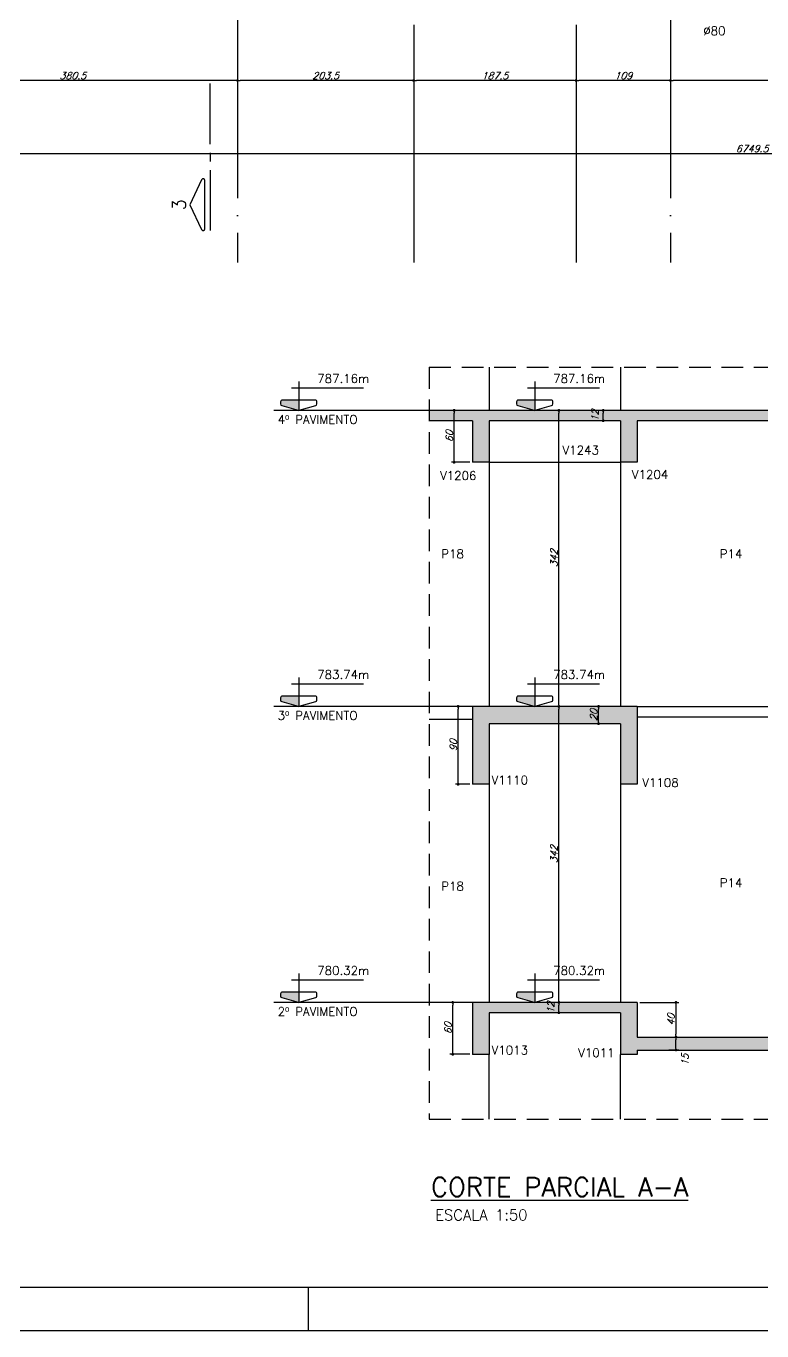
# Model space of a CAD drawing. Extents: x -4723 to 4922, y -2048 to 2452.
# Drawn here: x -954 to -104, y -2048 to -541 of the extents above; entities that cross this region are included whole.
import ezdxf
from ezdxf.enums import TextEntityAlignment as Align

# ---------------------------------------------------------------- set-up
doc = ezdxf.new("R2010")
doc.units = 0
doc.header["$LTSCALE"] = 50
doc.header["$MEASUREMENT"] = 0
doc.linetypes.add('DASHED', pattern=[0.75, 0.5, -0.25])
doc.linetypes.add('EIXO', pattern=[6.8, 6, -0.4, 0, -0.4])
doc.layers.get('0').update_dxf_attribs({"linetype": 'CONTINUOUS'})
doc.layers.get('DEFPOINTS').update_dxf_attribs({"linetype": 'CONTINUOUS'})
for name, color, linetype in [('AR-TEXTO_REGUA 120_1-200', 4, 'CONTINUOUS'), ('F-AUX-RED', 1, 'CONTINUOUS'), ('F-CORTE', 4, 'CONTINUOUS'), ('F-CORTE-INDICAÇÃO', 4, 'CONTINUOUS'), ('F-COTAS', 106, 'CONTINUOUS'), ('F-EIXO', 12, 'EIXO'), ('F-MARGEM', 1, 'CONTINUOUS'), ('F-NÍVEL-VISTA', 2, 'CONTINUOUS'), ('F-PILARES-DIM', 172, 'CONTINUOUS'), ('F-SOLIDO', 71, 'CONTINUOUS'), ('F-TEXTO', 6, 'CONTINUOUS'), ('F-TEXTO-YELLOW', 2, 'CONTINUOUS'), ('F-VISTA', 2, 'CONTINUOUS')]:
    doc.layers.add(name, color=color, linetype=linetype)
doc.styles.add('CP-TEXT-INCL', font='simplex.shx', dxfattribs={"oblique": 20})
doc.styles.add('MCP', font='simplex.shx')
doc.styles.add('REGUA-120-esc1_200', font='simplex.shx', dxfattribs={"height": 0.6})
doc.styles.add('ROMANS', font='simplex.shx')
doc.dimstyles.new('CP-COTAS-50', dxfattribs={"dimscale": 0.64, "dimtxt": 12.5, "dimasz": 5, "dimexe": 5, "dimexo": 5, "dimgap": 2.5, "dimtad": 1, "dimdec": 1, "dimdsep": 46, "dimtxsty": 'CP-TEXT-INCL', "dimblk1": 'DOT', "dimblk2": 'DOT', "dimsah": 1, "dimcen": 9, "dimclrd": 256, "dimclre": 256, "dimclrt": 256, "dimadec": 0, "dimazin": 0, "dimtfac": 1, "dimtdec": 1, "dimtmove": 2, "dimatfit": 3, "dimldrblk": 'DOT', "dimfxl": 0, "dimtolj": 1, "dimarcsym": 0})

# ---------------------------------------------------------------- blocks, each defined once
blk = doc.blocks.new('*U11')
at = {"layer": 'F-CORTE-INDICAÇÃO'}
for p, q in [((-100, 0), (-170, 0)), ((-80, 0), (-90, 0)), ((-70, 0), (0, 0))]:
    blk.add_line(p, q, dxfattribs=at)
blk.add_lwpolyline([(-112, 6, 0.802585), (-111.2, 9.8), (-140, 23.3), (-168.8, 9.8, 0.802585), (-168, 6)], format="xyb", close=True, dxfattribs=at)
at = {"layer": 'F-CORTE-INDICAÇÃO', "style": 'ROMANS'}
blk.add_attdef('CORTE', text='', height=15, dxfattribs=at).set_placement((-140, 35.8), align=Align.MIDDLE_CENTER)
at = {"layer": 'F-CORTE-INDICAÇÃO', "color": 2, "style": 'ROMANS'}
blk.add_attdef('FOLHA', text='', height=12, dxfattribs=at).set_placement((-140, -10), align=Align.MIDDLE_CENTER)
blk = doc.blocks.new('*U160')
at = {"layer": 'F-EIXO'}
blk.add_line((0, 0), (0, -2755), dxfattribs=at)
at = {"layer": 'F-TEXTO', "style": 'ROMANS'}
blk.add_attdef('EIXO', text='', height=17.5, rotation=360, dxfattribs=at).set_placement((0, 28.2072), align=Align.MIDDLE_CENTER)
blk = doc.blocks.new('*U163')
at = {"layer": 'F-EIXO'}
blk.add_line((0, 0), (0, -2655), dxfattribs=at)
at = {"layer": 'F-TEXTO', "style": 'ROMANS'}
blk.add_attdef('EIXO', text='', height=17.5, rotation=360, dxfattribs=at).set_placement((0, 28.2), align=Align.MIDDLE_CENTER)
blk = doc.blocks.new('*U166')
at = {"layer": 'F-EIXO'}
blk.add_line((0, 0), (0, -2655), dxfattribs=at)
at = {"layer": 'F-TEXTO', "style": 'ROMANS'}
blk.add_attdef('EIXO', text='', height=17.5, rotation=360, dxfattribs=at).set_placement((0, 28.2), align=Align.MIDDLE_CENTER)
blk = doc.blocks.new('*U167')
at = {"layer": 'F-EIXO'}
blk.add_line((0, 0), (0, -2755), dxfattribs=at)
at = {"layer": 'F-TEXTO', "style": 'ROMANS'}
blk.add_attdef('EIXO', text='', height=17.5, rotation=360, dxfattribs=at).set_placement((0, 28.2072), align=Align.MIDDLE_CENTER)
blk = doc.blocks.new('A0-4L_900')
at = {"layer": 'F-MARGEM', "color": 2}
blk.add_line((81.9, 1), (81.9, 0), dxfattribs=at)
blk.add_lwpolyline([(0, 0), (0, 90), (192.9, 90), (192.9, 0)], close=True, dxfattribs=at)
at = {"layer": 'F-MARGEM', "color": 7}
blk.add_lwpolyline([(2.5, 89), (191.9, 89), (191.9, 1), (2.5, 1)], close=True, dxfattribs=at)
blk = doc.blocks.new('_DOT')
at = {"color": 0, "linetype": 'ByBlock'}
blk.add_line((-0.5, 0), (-1, 0), dxfattribs=at)
at = {"color": 0, "linetype": 'ByBlock', "const_width": 0.5}
blk.add_lwpolyline([(-0.25, 0, 1), (0.25, 0, 1)], format="xyb", close=True, dxfattribs=at)
blk = doc.blocks.new('*D196')
at = {"layer": 'DEFPOINTS', "color": 0, "linetype": 'Continuous', "transparency": 16777216}
for p in [(-3490, -415.5), (3259.5, -415.5), (3259.5, -687.9)]:
    blk.add_point(p, dxfattribs=at)
at = {"layer": 'F-COTAS', "linetype": 'Continuous', "lineweight": -2, "transparency": 16777216}
for p, q in [((-3490, -418.7), (-3490, -691.1)), ((3259.5, -418.7), (3259.5, -691.1)), ((-3486.8, -687.9), (3256.3, -687.9))]:
    blk.add_line(p, q, dxfattribs=at)
at = {"layer": 'F-COTAS', "linetype": 'Continuous', "lineweight": -2, "transparency": 16777216, "xscale": 3.2, "yscale": 3.2, "zscale": 3.2, "rotation": 180}
blk.add_blockref('_DOT', (-3490, -687.9), dxfattribs=at)
at = {"layer": 'F-COTAS', "linetype": 'Continuous', "lineweight": -2, "transparency": 16777216, "xscale": 3.2, "yscale": 3.2, "zscale": 3.2}
blk.add_blockref('_DOT', (3259.5, -687.9), dxfattribs=at)
at = {"layer": 'F-COTAS', "linetype": 'Continuous', "transparency": 16777216, "insert": (-115.2, -682.3), "char_height": 8, "attachment_point": 5, "style": 'CP-TEXT-INCL'}
blk.add_mtext('\\A1;6749.5', dxfattribs=at)
blk = doc.blocks.new('*D210')
at = {"layer": 'DEFPOINTS', "color": 0, "linetype": 'Continuous', "transparency": 16777216}
for p in [(-209.5, -603.5), (-209.5, -603.5), (195, -603.5)]:
    blk.add_point(p, dxfattribs=at)
at = {"layer": 'F-COTAS', "linetype": 'Continuous', "lineweight": -2, "transparency": 16777216}
blk.add_line((191.8, -603.5), (-206.3, -603.5), dxfattribs=at)
at = {"layer": 'F-COTAS', "linetype": 'Continuous', "lineweight": -2, "transparency": 16777216, "xscale": 3.2, "yscale": 3.2, "zscale": 3.2, "rotation": 180}
blk.add_blockref('_DOT', (-209.5, -603.5), dxfattribs=at)
at = {"layer": 'F-COTAS', "linetype": 'Continuous', "lineweight": -2, "transparency": 16777216, "xscale": 3.2, "yscale": 3.2, "zscale": 3.2}
blk.add_blockref('_DOT', (195, -603.5), dxfattribs=at)
at = {"layer": 'F-COTAS', "linetype": 'Continuous', "transparency": 16777216, "insert": (-7.3, -597.9), "char_height": 8, "attachment_point": 5, "style": 'CP-TEXT-INCL'}
blk.add_mtext('\\A1;404.5', dxfattribs=at)
blk = doc.blocks.new('*D211')
at = {"layer": 'DEFPOINTS', "color": 0, "linetype": 'Continuous', "transparency": 16777216}
for p in [(-318.5, -603.5), (-318.5, -603.5), (-209.5, -603.5)]:
    blk.add_point(p, dxfattribs=at)
at = {"layer": 'F-COTAS', "linetype": 'Continuous', "lineweight": -2, "transparency": 16777216}
blk.add_line((-212.7, -603.5), (-315.3, -603.5), dxfattribs=at)
at = {"layer": 'F-COTAS', "linetype": 'Continuous', "lineweight": -2, "transparency": 16777216, "xscale": 3.2, "yscale": 3.2, "zscale": 3.2, "rotation": 180}
blk.add_blockref('_DOT', (-318.5, -603.5), dxfattribs=at)
at = {"layer": 'F-COTAS', "linetype": 'Continuous', "lineweight": -2, "transparency": 16777216, "xscale": 3.2, "yscale": 3.2, "zscale": 3.2}
blk.add_blockref('_DOT', (-209.5, -603.5), dxfattribs=at)
at = {"layer": 'F-COTAS', "linetype": 'Continuous', "transparency": 16777216, "insert": (-264, -597.9), "char_height": 8, "attachment_point": 5, "style": 'CP-TEXT-INCL'}
blk.add_mtext('\\A1;109', dxfattribs=at)
blk = doc.blocks.new('*D212')
at = {"layer": 'DEFPOINTS', "color": 0, "linetype": 'Continuous', "transparency": 16777216}
for p in [(-506, -603.5), (-506, -603.5), (-318.5, -603.5)]:
    blk.add_point(p, dxfattribs=at)
at = {"layer": 'F-COTAS', "linetype": 'Continuous', "lineweight": -2, "transparency": 16777216}
blk.add_line((-321.7, -603.5), (-502.8, -603.5), dxfattribs=at)
at = {"layer": 'F-COTAS', "linetype": 'Continuous', "lineweight": -2, "transparency": 16777216, "xscale": 3.2, "yscale": 3.2, "zscale": 3.2, "rotation": 180}
blk.add_blockref('_DOT', (-506, -603.5), dxfattribs=at)
at = {"layer": 'F-COTAS', "linetype": 'Continuous', "lineweight": -2, "transparency": 16777216, "xscale": 3.2, "yscale": 3.2, "zscale": 3.2}
blk.add_blockref('_DOT', (-318.5, -603.5), dxfattribs=at)
at = {"layer": 'F-COTAS', "linetype": 'Continuous', "transparency": 16777216, "insert": (-412.3, -597.9), "char_height": 8, "attachment_point": 5, "style": 'CP-TEXT-INCL'}
blk.add_mtext('\\A1;187.5', dxfattribs=at)
blk = doc.blocks.new('*D213')
at = {"layer": 'DEFPOINTS', "color": 0, "linetype": 'Continuous', "transparency": 16777216}
for p in [(-709.5, -603.5), (-709.5, -603.5), (-506, -603.5)]:
    blk.add_point(p, dxfattribs=at)
at = {"layer": 'F-COTAS', "linetype": 'Continuous', "lineweight": -2, "transparency": 16777216}
blk.add_line((-509.2, -603.5), (-706.3, -603.5), dxfattribs=at)
at = {"layer": 'F-COTAS', "linetype": 'Continuous', "lineweight": -2, "transparency": 16777216, "xscale": 3.2, "yscale": 3.2, "zscale": 3.2, "rotation": 180}
blk.add_blockref('_DOT', (-709.5, -603.5), dxfattribs=at)
at = {"layer": 'F-COTAS', "linetype": 'Continuous', "lineweight": -2, "transparency": 16777216, "xscale": 3.2, "yscale": 3.2, "zscale": 3.2}
blk.add_blockref('_DOT', (-506, -603.5), dxfattribs=at)
at = {"layer": 'F-COTAS', "linetype": 'Continuous', "transparency": 16777216, "insert": (-607.8, -597.9), "char_height": 8, "attachment_point": 5, "style": 'CP-TEXT-INCL'}
blk.add_mtext('\\A1;203.5', dxfattribs=at)
blk = doc.blocks.new('*D214')
at = {"layer": 'DEFPOINTS', "color": 0, "linetype": 'Continuous', "transparency": 16777216}
for p in [(-1090, -603.5), (-1090, -603.5), (-709.5, -603.5)]:
    blk.add_point(p, dxfattribs=at)
at = {"layer": 'F-COTAS', "linetype": 'Continuous', "lineweight": -2, "transparency": 16777216}
blk.add_line((-712.7, -603.5), (-1086.8, -603.5), dxfattribs=at)
at = {"layer": 'F-COTAS', "linetype": 'Continuous', "lineweight": -2, "transparency": 16777216, "xscale": 3.2, "yscale": 3.2, "zscale": 3.2, "rotation": 180}
blk.add_blockref('_DOT', (-1090, -603.5), dxfattribs=at)
at = {"layer": 'F-COTAS', "linetype": 'Continuous', "lineweight": -2, "transparency": 16777216, "xscale": 3.2, "yscale": 3.2, "zscale": 3.2}
blk.add_blockref('_DOT', (-709.5, -603.5), dxfattribs=at)
at = {"layer": 'F-COTAS', "linetype": 'Continuous', "transparency": 16777216, "insert": (-899.8, -597.9), "char_height": 8, "attachment_point": 5, "style": 'CP-TEXT-INCL'}
blk.add_mtext('\\A1;380.5', dxfattribs=at)
blk = doc.blocks.new('*D274')
at = {"layer": 'DEFPOINTS', "color": 0, "linetype": 'Continuous', "transparency": 16777216}
for p in [(-460.9, -1668.6), (-438, -1668.6), (-438, -1728.6)]:
    blk.add_point(p, dxfattribs=at)
at = {"layer": 'F-COTAS', "linetype": 'Continuous', "lineweight": -2, "transparency": 16777216}
for p, q in [((-441.2, -1668.6), (-464.1, -1668.6)), ((-460.9, -1725.4), (-460.9, -1671.8)), ((-441.2, -1728.6), (-464.1, -1728.6))]:
    blk.add_line(p, q, dxfattribs=at)
at = {"layer": 'F-COTAS', "linetype": 'Continuous', "lineweight": -2, "transparency": 16777216, "xscale": 3.2, "yscale": 3.2, "zscale": 3.2}
for p, rotation in [((-460.9, -1668.6), 90), ((-460.9, -1728.6), 270)]:
    blk.add_blockref('_DOT', p, dxfattribs=dict(at, rotation=rotation))
at = {"layer": 'F-COTAS', "linetype": 'Continuous', "transparency": 16777216, "insert": (-466.5, -1698.6), "char_height": 8, "attachment_point": 5, "rotation": 90, "style": 'CP-TEXT-INCL'}
blk.add_mtext('\\A1;60', dxfattribs=at)
blk = doc.blocks.new('*D275')
at = {"layer": 'DEFPOINTS', "color": 0, "linetype": 'Continuous', "transparency": 16777216}
for p in [(-338.3, -1668.6), (-322.9, -1668.6), (-322.9, -1680.6)]:
    blk.add_point(p, dxfattribs=at)
at = {"layer": 'F-COTAS', "linetype": 'Continuous', "lineweight": -2, "transparency": 16777216}
for p, q in [((-326.1, -1668.6), (-341.5, -1668.6)), ((-338.3, -1677.4), (-338.3, -1671.8)), ((-326.1, -1680.6), (-341.5, -1680.6))]:
    blk.add_line(p, q, dxfattribs=at)
at = {"layer": 'F-COTAS', "linetype": 'Continuous', "lineweight": -2, "transparency": 16777216, "xscale": 3.2, "yscale": 3.2, "zscale": 3.2}
for p, rotation in [((-338.3, -1668.6), 90), ((-338.3, -1680.6), 270)]:
    blk.add_blockref('_DOT', p, dxfattribs=dict(at, rotation=rotation))
at = {"layer": 'F-COTAS', "linetype": 'Continuous', "transparency": 16777216, "insert": (-347.9, -1674.6), "char_height": 8, "attachment_point": 5, "rotation": 90, "style": 'CP-TEXT-INCL'}
blk.add_mtext('\\A1;12', dxfattribs=at)
blk = doc.blocks.new('*D276')
at = {"layer": 'DEFPOINTS', "color": 0, "linetype": 'Continuous', "transparency": 16777216}
for p in [(-248, -1668.6), (-248, -1708.6), (-203.1, -1708.6)]:
    blk.add_point(p, dxfattribs=at)
at = {"layer": 'F-COTAS', "linetype": 'Continuous', "lineweight": -2, "transparency": 16777216}
for p, q in [((-244.8, -1668.6), (-199.9, -1668.6)), ((-203.1, -1671.8), (-203.1, -1705.4)), ((-244.8, -1708.6), (-199.9, -1708.6))]:
    blk.add_line(p, q, dxfattribs=at)
at = {"layer": 'F-COTAS', "linetype": 'Continuous', "lineweight": -2, "transparency": 16777216, "xscale": 3.2, "yscale": 3.2, "zscale": 3.2}
for p, rotation in [((-203.1, -1668.6), 90), ((-203.1, -1708.6), 270)]:
    blk.add_blockref('_DOT', p, dxfattribs=dict(at, rotation=rotation))
at = {"layer": 'F-COTAS', "linetype": 'Continuous', "transparency": 16777216, "insert": (-208.7, -1688.6), "char_height": 8, "attachment_point": 5, "rotation": 90, "style": 'CP-TEXT-INCL'}
blk.add_mtext('\\A1;40', dxfattribs=at)
blk = doc.blocks.new('*D277')
at = {"layer": 'DEFPOINTS', "color": 0, "linetype": 'Continuous', "transparency": 16777216}
for p in [(-214.5, -1708.6), (-203.1, -1708.6), (-214.5, -1723.6)]:
    blk.add_point(p, dxfattribs=at)
at = {"layer": 'F-COTAS', "linetype": 'Continuous', "lineweight": -2, "transparency": 16777216}
for p, q in [((-211.3, -1708.6), (-199.9, -1708.6)), ((-203.1, -1720.4), (-203.1, -1711.8)), ((-211.3, -1723.6), (-199.9, -1723.6))]:
    blk.add_line(p, q, dxfattribs=at)
at = {"layer": 'F-COTAS', "linetype": 'Continuous', "lineweight": -2, "transparency": 16777216, "xscale": 3.2, "yscale": 3.2, "zscale": 3.2}
for p, rotation in [((-203.1, -1708.6), 90), ((-203.1, -1723.6), 270)]:
    blk.add_blockref('_DOT', p, dxfattribs=dict(at, rotation=rotation))
at = {"layer": 'F-COTAS', "linetype": 'Continuous', "transparency": 16777216, "insert": (-192.7, -1735), "char_height": 8, "attachment_point": 5, "rotation": 90, "style": 'CP-TEXT-INCL'}
blk.add_mtext('\\A1;15', dxfattribs=at)
blk = doc.blocks.new('*D283')
at = {"layer": 'DEFPOINTS', "color": 0, "linetype": 'Continuous', "transparency": 16777216}
for p in [(-338.3, -1326.6), (-307.8, -1326.6), (-307.8, -1668.6)]:
    blk.add_point(p, dxfattribs=at)
at = {"layer": 'F-COTAS', "linetype": 'Continuous', "lineweight": -2, "transparency": 16777216}
for p, q in [((-311, -1326.6), (-341.5, -1326.6)), ((-338.3, -1665.4), (-338.3, -1329.8)), ((-311, -1668.6), (-341.5, -1668.6))]:
    blk.add_line(p, q, dxfattribs=at)
at = {"layer": 'F-COTAS', "linetype": 'Continuous', "lineweight": -2, "transparency": 16777216, "xscale": 3.2, "yscale": 3.2, "zscale": 3.2}
for p, rotation in [((-338.3, -1326.6), 90), ((-338.3, -1668.6), 270)]:
    blk.add_blockref('_DOT', p, dxfattribs=dict(at, rotation=rotation))
at = {"layer": 'F-COTAS', "linetype": 'Continuous', "transparency": 16777216, "insert": (-343.9, -1497.6), "char_height": 8, "attachment_point": 5, "rotation": 90, "style": 'CP-TEXT-INCL'}
blk.add_mtext('\\A1;342', dxfattribs=at)
blk = doc.blocks.new('*D284')
at = {"layer": 'DEFPOINTS', "color": 0, "linetype": 'Continuous', "transparency": 16777216}
for p in [(-292.5, -1326.6), (-287.6, -1326.6), (-287.6, -1346.6)]:
    blk.add_point(p, dxfattribs=at)
at = {"layer": 'F-COTAS', "linetype": 'Continuous', "lineweight": -2, "transparency": 16777216}
for p, q in [((-290.8, -1326.6), (-295.7, -1326.6)), ((-292.5, -1343.4), (-292.5, -1329.8)), ((-290.8, -1346.6), (-295.7, -1346.6))]:
    blk.add_line(p, q, dxfattribs=at)
at = {"layer": 'F-COTAS', "linetype": 'Continuous', "lineweight": -2, "transparency": 16777216, "xscale": 3.2, "yscale": 3.2, "zscale": 3.2}
for p, rotation in [((-292.5, -1326.6), 90), ((-292.5, -1346.6), 270)]:
    blk.add_blockref('_DOT', p, dxfattribs=dict(at, rotation=rotation))
at = {"layer": 'F-COTAS', "linetype": 'Continuous', "transparency": 16777216, "insert": (-298.1, -1336.6), "char_height": 8, "attachment_point": 5, "rotation": 90, "style": 'CP-TEXT-INCL'}
blk.add_mtext('\\A1;20', dxfattribs=at)
blk = doc.blocks.new('*D285')
at = {"layer": 'DEFPOINTS', "color": 0, "linetype": 'Continuous', "transparency": 16777216}
for p in [(-454.7, -1326.6), (-438, -1326.6), (-438, -1416.6)]:
    blk.add_point(p, dxfattribs=at)
at = {"layer": 'F-COTAS', "linetype": 'Continuous', "lineweight": -2, "transparency": 16777216}
for p, q in [((-441.2, -1326.6), (-457.9, -1326.6)), ((-454.7, -1413.4), (-454.7, -1329.8)), ((-441.2, -1416.6), (-457.9, -1416.6))]:
    blk.add_line(p, q, dxfattribs=at)
at = {"layer": 'F-COTAS', "linetype": 'Continuous', "lineweight": -2, "transparency": 16777216, "xscale": 3.2, "yscale": 3.2, "zscale": 3.2}
for p, rotation in [((-454.7, -1326.6), 90), ((-454.7, -1416.6), 270)]:
    blk.add_blockref('_DOT', p, dxfattribs=dict(at, rotation=rotation))
at = {"layer": 'F-COTAS', "linetype": 'Continuous', "transparency": 16777216, "insert": (-460.3, -1371.6), "char_height": 8, "attachment_point": 5, "rotation": 90, "style": 'CP-TEXT-INCL'}
blk.add_mtext('\\A1;90', dxfattribs=at)
blk = doc.blocks.new('*D292')
at = {"layer": 'DEFPOINTS', "color": 0, "linetype": 'Continuous', "transparency": 16777216}
for p in [(-459.3, -984.6), (-438, -984.6), (-438, -1044.6)]:
    blk.add_point(p, dxfattribs=at)
at = {"layer": 'F-COTAS', "linetype": 'Continuous', "lineweight": -2, "transparency": 16777216}
for p, q in [((-441.2, -984.6), (-462.5, -984.6)), ((-459.3, -1041.4), (-459.3, -987.8)), ((-441.2, -1044.6), (-462.5, -1044.6))]:
    blk.add_line(p, q, dxfattribs=at)
at = {"layer": 'F-COTAS', "linetype": 'Continuous', "lineweight": -2, "transparency": 16777216, "xscale": 3.2, "yscale": 3.2, "zscale": 3.2}
for p, rotation in [((-459.3, -984.6), 90), ((-459.3, -1044.6), 270)]:
    blk.add_blockref('_DOT', p, dxfattribs=dict(at, rotation=rotation))
at = {"layer": 'F-COTAS', "linetype": 'Continuous', "transparency": 16777216, "insert": (-464.9, -1014.6), "char_height": 8, "attachment_point": 5, "rotation": 90, "style": 'CP-TEXT-INCL'}
blk.add_mtext('\\A1;60', dxfattribs=at)
blk = doc.blocks.new('*D293')
at = {"layer": 'DEFPOINTS', "color": 0, "linetype": 'Continuous', "transparency": 16777216}
for p in [(-287.1, -984.6), (-279.1, -984.6), (-279.1, -996.6)]:
    blk.add_point(p, dxfattribs=at)
at = {"layer": 'F-COTAS', "linetype": 'Continuous', "lineweight": -2, "transparency": 16777216}
for p, q in [((-282.3, -984.6), (-290.3, -984.6)), ((-287.1, -993.4), (-287.1, -987.8)), ((-282.3, -996.6), (-290.3, -996.6))]:
    blk.add_line(p, q, dxfattribs=at)
at = {"layer": 'F-COTAS', "linetype": 'Continuous', "lineweight": -2, "transparency": 16777216, "xscale": 3.2, "yscale": 3.2, "zscale": 3.2}
for p, rotation in [((-287.1, -984.6), 90), ((-287.1, -996.6), 270)]:
    blk.add_blockref('_DOT', p, dxfattribs=dict(at, rotation=rotation))
at = {"layer": 'F-COTAS', "linetype": 'Continuous', "transparency": 16777216, "insert": (-296.7, -990.6), "char_height": 8, "attachment_point": 5, "rotation": 90, "style": 'CP-TEXT-INCL'}
blk.add_mtext('\\A1;12', dxfattribs=at)
blk = doc.blocks.new('*D294')
at = {"layer": 'DEFPOINTS', "color": 0, "linetype": 'Continuous', "transparency": 16777216}
for p in [(-338.3, -984.6), (-314.2, -984.6), (-320.7, -1326.6)]:
    blk.add_point(p, dxfattribs=at)
at = {"layer": 'F-COTAS', "linetype": 'Continuous', "lineweight": -2, "transparency": 16777216}
for p, q in [((-317.4, -984.6), (-341.5, -984.6)), ((-338.3, -1323.4), (-338.3, -987.8)), ((-323.9, -1326.6), (-341.5, -1326.6))]:
    blk.add_line(p, q, dxfattribs=at)
at = {"layer": 'F-COTAS', "linetype": 'Continuous', "lineweight": -2, "transparency": 16777216, "xscale": 3.2, "yscale": 3.2, "zscale": 3.2}
for p, rotation in [((-338.3, -984.6), 90), ((-338.3, -1326.6), 270)]:
    blk.add_blockref('_DOT', p, dxfattribs=dict(at, rotation=rotation))
at = {"layer": 'F-COTAS', "linetype": 'Continuous', "transparency": 16777216, "insert": (-343.9, -1155.6), "char_height": 8, "attachment_point": 5, "rotation": 90, "style": 'CP-TEXT-INCL'}
blk.add_mtext('\\A1;342', dxfattribs=at)
blk = doc.blocks.new('Nível - Vista')
at = {"layer": 'F-NÍVEL-VISTA'}
blk.add_hatch(color=71, dxfattribs=at).paths.add_polyline_path([(0, 0.238), (-0.38, 0.238, 0.414214), (-0.42, 0.198), (-0.42, 0.148, 0.331206), (-0.391, 0.11), (-0.011, 0.002, 0.072993), (0, 0)])
at = {"layer": 'F-NÍVEL-VISTA', "color": 2}
for p, q in [((0, 0.67), (0, 0)), ((-0.168, 0.521), (1.493, 0.521))]:
    blk.add_line(p, q, dxfattribs=at)
blk.add_lwpolyline([(-0.011, 0.002, 0.146769), (0.011, 0.002), (0.391, 0.11, 0.331206), (0.42, 0.148), (0.42, 0.198, 0.414214), (0.38, 0.238), (-0.38, 0.238, 0.414214), (-0.42, 0.198), (-0.42, 0.148, 0.331206), (-0.391, 0.11), (-0.011, 0.002, 0.146769), (0.011, 0.002)], format="xyb", dxfattribs=at)
at = {"layer": 'F-TEXTO', "color": 3, "style": 'MCP'}
for tag, p in [('NÍVEL', (1.026, 0.636)), ('NÍVEL_DETALHE', (1.02, 0.186))]:
    blk.add_attdef(tag, text='', height=0.2, dxfattribs=at).set_placement(p, align=Align.CENTER)

msp = doc.modelspace()

# ---------------------------------------------------------------- hatches: boundary and pattern name
at = {"layer": 'F-SOLIDO', "linetype": 'Continuous'}
h = msp.add_hatch(color=256, dxfattribs=at)
h.dxf.hatch_style = 1
h.paths.add_polyline_path([(-267, -1044.64), (-248, -1044.64), (-248, -996.64), (303, -996.64), (303, -1044.64), (322, -1044.64), (322, -996.64), (462, -996.64), (462, -1044.64), (502, -1044.64), (502, -996.64), (542, -996.64), (542, -984.64), (-488, -984.64), (-488, -996.64), (-438, -996.64), (-438, -1044.64), (-419, -1044.64), (-419, -996.64), (-267, -996.64)])
h = msp.add_hatch(color=256, dxfattribs=at)
h.dxf.hatch_style = 1
h.paths.add_polyline_path([(-438, -1326.64), (-438, -1416.64), (-419, -1416.64), (-419, -1346.64), (-267, -1346.64), (-267, -1416.64), (-248, -1416.64), (-248, -1326.64)])
h = msp.add_hatch(color=256, dxfattribs=at)
h.dxf.hatch_style = 1
h.paths.add_polyline_path([(-248, -1708.64), (-248, -1668.64), (-438, -1668.64), (-438, -1728.64), (-419, -1728.64), (-419, -1680.64), (-267, -1680.64), (-267, -1728.64), (-248, -1728.64), (-248, -1723.64), (303, -1723.64), (303, -1753.64), (363, -1753.64), (363, -1723.64), (483, -1723.64), (483, -1753.64), (502, -1753.64), (647, -1753.64), (647, -1739.64), (502, -1739.64), (502, -1668.64), (483, -1668.64), (483, -1708.64)])

# ---------------------------------------------------------------- linework, layer by layer
at = {"layer": 'F-AUX-RED', "linetype": 'DASHED'}
for p, q in [((-488, -934.64), (697, -934.64)), ((-488, -934.64), (-488, -1803.64)), ((-488, -1803.64), (697, -1803.64))]:
    msp.add_line(p, q, dxfattribs=at)
at = {"layer": 'F-AUX-RED', "linetype": 'Continuous'}
for points in [[(-438, -984.64), (-667.526, -984.64)], [(-438, -1326.64), (-667.526, -1326.64)], [(-438, -1668.64), (-667.526, -1668.64)]]:
    msp.add_lwpolyline(points, dxfattribs=at)
at = {"layer": 'F-CORTE', "linetype": 'Continuous'}
for p, q in [((542, -984.64), (-488, -984.64)), ((-438, -996.64), (-488, -996.64)), ((-438, -996.64), (-438, -1044.64)), ((-419, -996.64), (-419, -1044.64)), ((-267, -996.64), (-419, -996.64)), ((-267, -996.64), (-267, -1044.64)), ((-248, -996.64), (-248, -1044.64)), ((303, -996.64), (-248, -996.64)), ((-419, -1044.64), (-438, -1044.64)), ((-248, -1044.64), (-267, -1044.64)), ((-248, -1326.64), (-438, -1326.64)), ((-438, -1326.64), (-438, -1416.64)), ((-248, -1326.64), (-248, -1416.64)), ((-419, -1346.64), (-419, -1416.64)), ((-267, -1346.64), (-419, -1346.64)), ((-267, -1346.64), (-267, -1416.64)), ((-419, -1416.64), (-438, -1416.64)), ((-248, -1416.64), (-267, -1416.64)), ((-248, -1668.64), (-438, -1668.64)), ((-438, -1668.64), (-438, -1728.64)), ((-248, -1668.64), (-248, -1708.64)), ((-419, -1680.64), (-419, -1728.64)), ((-267, -1680.64), (-419, -1680.64)), ((-267, -1680.64), (-267, -1728.64)), ((-248, -1708.64), (483, -1708.64)), ((-419, -1728.64), (-438, -1728.64)), ((-248, -1728.64), (-267, -1728.64)), ((-248, -1723.64), (303, -1723.64)), ((-248, -1723.64), (-248, -1728.64))]:
    msp.add_line(p, q, dxfattribs=at)
at = {"layer": 'F-TEXTO-YELLOW', "linetype": 'Continuous'}
msp.add_lwpolyline([(-419, -1044.64), (-267, -1044.64)], dxfattribs=at)
at = {"layer": 'F-VISTA', "linetype": 'Continuous'}
for p, q in [((-419, -934.64), (-419, -984.64)), ((-267, -934.64), (-267, -984.64)), ((-419, -1044.64), (-419, -1326.64)), ((-267, -1044.64), (-267, -1326.64)), ((-419, -1416.64), (-419, -1668.64)), ((-267, -1416.64), (-267, -1668.64)), ((-419, -1803.64), (-419, -1728.64)), ((-267, -1803.64), (-267, -1728.64))]:
    msp.add_line(p, q, dxfattribs=at)
for points in [[(-438, -1326.64), (-488, -1326.64)], [(-438, -1341.64), (-488, -1341.64)], [(-248, -1326.64), (483, -1326.64)], [(-248, -1338.64), (483, -1338.64)]]:
    msp.add_lwpolyline(points, dxfattribs=at)

# ---------------------------------------------------------------- block references
at = {"layer": 'F-CORTE-INDICAÇÃO', "linetype": 'Continuous'}
ref = msp.add_blockref('*U11', (-741.146, -606.965), dxfattribs=dict(at, rotation=90))
ref.add_attrib('CORTE', '3', dxfattribs={"height": 15, "rotation": 90, "style": 'ROMANS'}).set_placement((-776.909, -746.965), align=Align.MIDDLE_CENTER)
at = {"layer": 'F-EIXO', "linetype": 'Continuous'}
for name, p in [('*U160', (-709.5, 1941.357)), ('*U167', (-209.5, 1941.357)), ('*U163', (-506, 1841.357)), ('*U166', (-318.5, 1841.357))]:
    msp.add_blockref(name, p, dxfattribs=at)
at = {"layer": 'F-MARGEM', "linetype": 'Continuous', "xscale": 50, "yscale": 50, "zscale": 50}
msp.add_blockref('A0-4L_900', (-4722.805, -2048.155), dxfattribs=at)
at = {"layer": 'F-NÍVEL-VISTA', "xscale": 50, "yscale": 50, "zscale": 50}
for p, values in [((-638.714, -984.64), {'NÍVEL': '787.16m'}), ((-366.231, -984.64), {'NÍVEL': '787.16m'}), ((-638.714, -1326.64), {'NÍVEL': '783.74m'}), ((-366.231, -1326.64), {'NÍVEL': '783.74m'}), ((-638.714, -1668.64), {'NÍVEL': '780.32m'}), ((-366.231, -1668.64), {'NÍVEL': '780.32m'})]:
    msp.add_blockref('Nível - Vista', p, dxfattribs=at).add_auto_attribs(values)

# ---------------------------------------------------------------- texts
at = {"layer": 'AR-TEXTO_REGUA 120_1-200', "color": 2, "style": 'REGUA-120-esc1_200'}
msp.add_text('ESCALA 1:50', height=12.5, dxfattribs=at).set_placement((-481.21, -1920.417))
at = {"layer": 'F-PILARES-DIM', "linetype": 'Continuous', "style": 'MCP'}
msp.add_text('%%c80', height=10, dxfattribs=at).set_placement((-171.587, -551.156))
at = {"layer": 'F-TEXTO', "style": 'ROMANS'}
msp.add_text('%%UCORTE PARCIAL A-A', height=21.875, dxfattribs=at).set_placement((-486.05, -1892.805))
at = {"layer": 'F-TEXTO', "color": 3, "char_height": 10, "attachment_point": 1, "style": 'MCP'}
for s, insert in [('4º PAVIMENTO', (-663.091, -990.189)), ('3º PAVIMENTO', (-663.091, -1332.189)), ('2º PAVIMENTO', (-663.091, -1674.189))]:
    msp.add_mtext_dynamic_manual_height_columns(s, width=120.49553, gutter_width=1, heights=[0], dxfattribs=dict(at, insert=insert))
at = {"layer": 'F-TEXTO-YELLOW', "linetype": 'Continuous', "char_height": 10, "attachment_point": 1, "style": 'ROMANS'}
for s, insert in [('V1243', (-334.095, -1025.561)), ('V1206', (-475.562, -1055.041)), ('V1204', (-253.97, -1053.75)), ('P18', (-474.18, -1145.398)), ('P14', (-152.587, -1145.398)), ('V1110', (-415.97, -1406.75)), ('V1108', (-241.97, -1409.75)), ('P18', (-474.18, -1529.398)), ('P14', (-152.587, -1525.398)), ('V1013', (-415.97, -1718.75)), ('V1011', (-315.97, -1721.75))]:
    msp.add_mtext_dynamic_manual_height_columns(s, width=163.71772, gutter_width=1, heights=[0], dxfattribs=dict(at, insert=insert))

# ---------------------------------------------------------------- dimensions: what is measured, and where the dimension line sits
at = {"layer": 'F-COTAS', "linetype": 'Continuous'}
for base, p1, p2, picture, middle in [((3259.5, -687.899), (-3490, -415.5), (3259.5, -415.5), '*D196', (-115.25, -682.299)), ((-1090, -603.482), (-709.5, -603.482), (-1090, -603.482), '*D214', (-899.75, -597.882)), ((-709.5, -603.482), (-506, -603.482), (-709.5, -603.482), '*D213', (-607.75, -597.882)), ((-506, -603.482), (-318.5, -603.482), (-506, -603.482), '*D212', (-412.25, -597.882)), ((-318.5, -603.482), (-209.5, -603.482), (-318.5, -603.482), '*D211', (-264, -597.882)), ((-209.5, -603.482), (195, -603.482), (-209.5, -603.482), '*D210', (-7.25, -597.882))]:
    dim = msp.add_linear_dim(base=base, p1=p1, p2=p2, dimstyle='CP-COTAS-50', dxfattribs=at)
    dim.commit()
    dim.dimension.update_dxf_attribs({"geometry": picture, "text_midpoint": middle})
for base, p1, p2, picture, middle in [((-459.278, -984.64), (-438, -1044.64), (-438, -984.64), '*D292', (-464.878, -1014.64)), ((-338.274, -984.64), (-320.681, -1326.64), (-314.185, -984.64), '*D294', (-343.874, -1155.64)), ((-287.148, -984.64), (-279.112, -996.64), (-279.112, -984.64), '*D293', (-296.748, -990.64)), ((-454.73, -1326.64), (-438, -1416.64), (-438, -1326.64), '*D285', (-460.33, -1371.64)), ((-338.274, -1326.64), (-307.797, -1668.64), (-307.797, -1326.64), '*D283', (-343.874, -1497.64)), ((-292.528, -1326.64), (-287.588, -1346.64), (-287.588, -1326.64), '*D284', (-298.128, -1336.64)), ((-460.871, -1668.64), (-438, -1728.64), (-438, -1668.64), '*D274', (-466.471, -1698.64)), ((-338.274, -1668.64), (-322.899, -1680.64), (-322.899, -1668.64), '*D275', (-347.874, -1674.64)), ((-203.134, -1708.64), (-248, -1668.64), (-248, -1708.64), '*D276', (-208.734, -1688.64))]:
    dim = msp.add_linear_dim(base=base, p1=p1, p2=p2, angle=90, dimstyle='CP-COTAS-50', dxfattribs=at)
    dim.commit()
    dim.dimension.update_dxf_attribs({"geometry": picture, "text_midpoint": middle})
dim = msp.add_linear_dim(base=(-203.134, -1708.64), p1=(-214.463, -1723.64), p2=(-214.463, -1708.64), angle=90, dimstyle='CP-COTAS-50', dxfattribs=at)
dim.commit()
dim.dimension.update_dxf_attribs({"geometry": '*D277', "text_midpoint": (-192.678, -1735.048), "dimtype": 160})

doc.saveas('drawing.dxf')
